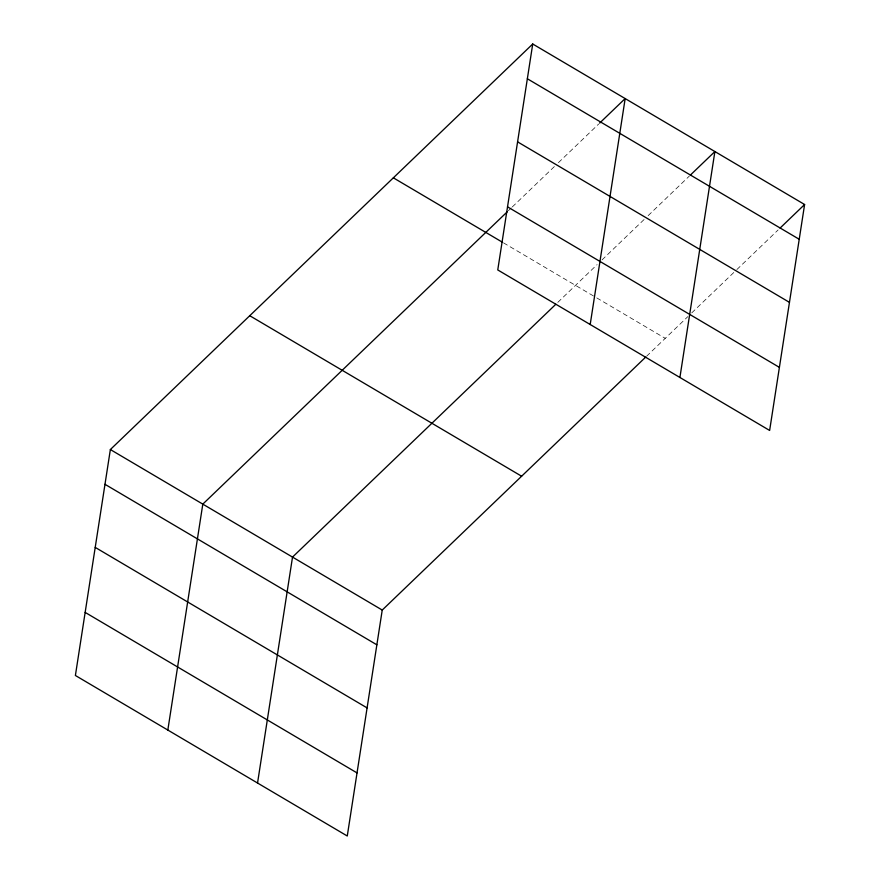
<?xml version="1.0" encoding="UTF-8"?>
<svg xmlns="http://www.w3.org/2000/svg" width="880" height="880" viewBox="0 0 880 880"><rect width="100%" height="100%" fill="white"/><g stroke="black" fill="none" stroke-linecap="round" stroke-linejoin="round"><path stroke-width="0.66" stroke-dasharray="4.4 3.3" d="M508.365 210.727L511.313 207.9M512.292 206.954L554.499 166.43M558.426 162.657L598.675 124.025M557.81 302.368L597.102 264.638M602.008 259.93L645.205 218.46M648.142 215.633L689.37 176.044M646.536 356.29L687.808 316.668M691.735 312.895L733.942 272.371M736.879 269.544L778.107 229.955M503.503 242.858L595.584 297.22M596.761 297.913L665.225 338.338"/><path stroke-width="1.32" d="M532.73 44L497.761 269.94L769.637 430.452L804.606 204.512L532.73 44L110.363 449.548L75.394 675.488L347.27 836L382.239 610.06L645.557 357.225M167.827 730.059L202.807 504.119L507.386 211.673M257.543 783.035L292.523 557.084L555.841 304.26M590.194 324.522L625.174 98.571L599.654 123.079M679.91 377.487L714.89 151.547L690.349 175.109M780.076 228.074L804.606 204.512M527.351 78.76L799.227 239.272M517.583 141.856L789.459 302.357M507.529 206.855L779.394 367.367M393.349 177.826L502.315 242.165M249.744 315.711L521.62 476.223M110.363 449.548L382.239 610.06M104.984 484.308L376.86 644.82M95.216 547.393L367.092 707.905M85.162 612.403L357.027 772.904"/></g></svg>
